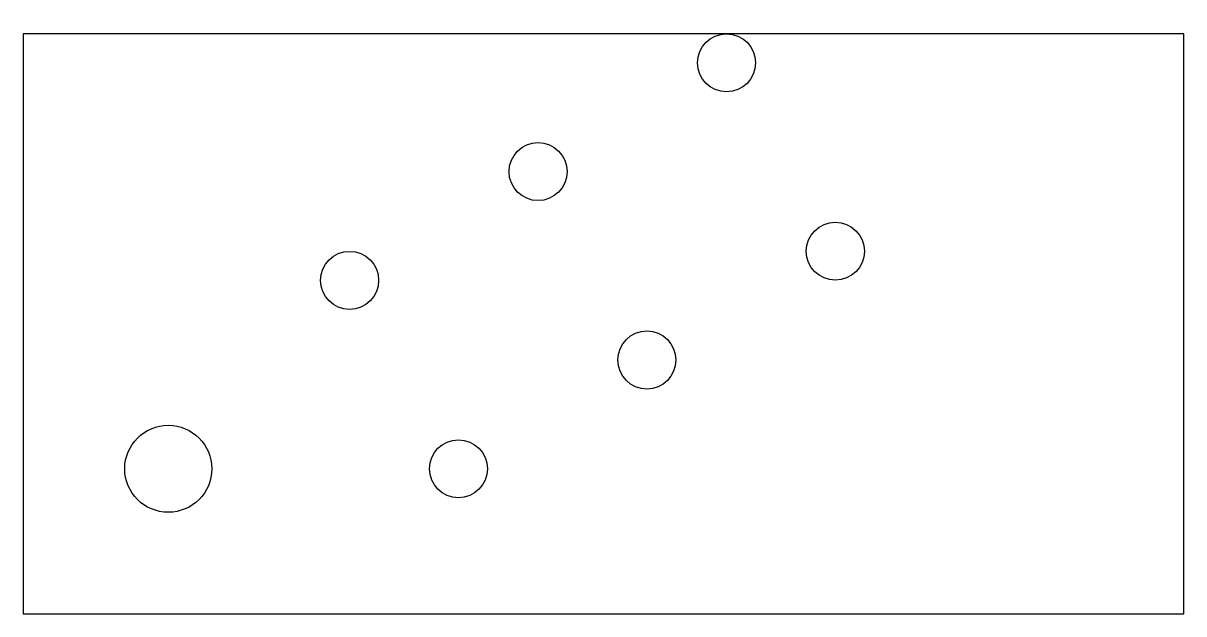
# Model space of a CAD drawing. Header units: millimetres. Extents: x 0 to 80, y 0 to 40.7.
import ezdxf

# ---------------------------------------------------------------- set-up
doc = ezdxf.new("R2010")
doc.units = ezdxf.units.MM

# ---------------------------------------------------------------- blocks, each defined once
blk = doc.blocks.new('HOLE')
blk.add_circle((0, 0), 2)

msp = doc.modelspace()

# ---------------------------------------------------------------- linework, layer by layer
msp.add_lwpolyline([(0, 0), (80, 0), (80, 40), (0, 40)], close=True)

# ---------------------------------------------------------------- block references
at = {"rotation": 30, "row_count": 2, "column_count": 3, "row_spacing": 15, "column_spacing": 15}
msp.add_blockref('HOLE', (30, 10), dxfattribs=at)
at = {"xscale": 1.5, "yscale": 1.5}
msp.add_blockref('HOLE', (10, 10), dxfattribs=at)

doc.saveas('drawing.dxf')
